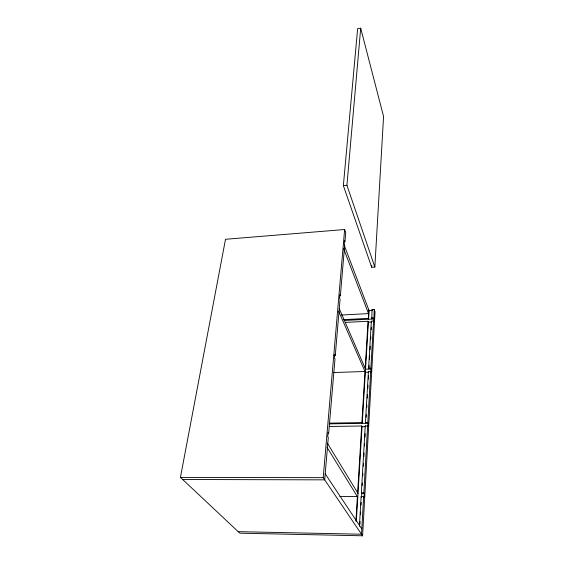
<?xml version="1.0" encoding="UTF-8"?>
<svg xmlns="http://www.w3.org/2000/svg" width="564" height="564" viewBox="0 0 564 564"><rect width="100%" height="100%" fill="white"/><g stroke="black" fill="none" stroke-linecap="round" stroke-linejoin="round"><path stroke-width="0.85" d="M359.409 526.254L361.136 496.616L363.639 496.637L361.524 534.228L238.205 531.662M363.639 496.637L364.027 497.279L364.238 493.507L363.858 492.858L367.629 425.898L365.246 425.933L361.355 492.844L361.743 493.493L361.531 497.258L361.136 496.616M367.629 425.898L367.989 426.638L367.827 422.492L370.71 371.295L368.426 371.373L365.444 422.528L365.81 423.275M370.71 371.295L371.049 372.099L370.886 368.158L373.551 320.986L371.352 321.092L368.609 368.243L368.948 369.046L369.152 365.557M373.551 320.986L373.869 321.832L374.2 309.495L372.014 309.608L371.845 319.055L371.944 317.342M333.944 355.285L335.305 355.235L340.071 299.237L339.62 298.173L339.909 294.76L340.36 295.832L344.696 244.868L344.273 243.747L344.541 240.638L344.964 241.759L345.746 232.537L344.632 229.513L225.508 239.284L180.431 477.405L239.827 533.184L362.589 535.8L375.046 311.779L374.2 309.495M359.966 524.252L360.114 521.637M360.523 514.671L360.671 512.063M361.073 505.097L361.228 502.482M362.201 485.583L362.356 482.939M362.765 475.91L362.913 473.274M363.322 466.238L363.477 463.601M363.886 456.565L364.09 453.047M364.492 446.018L364.647 443.374M365 437.227L365.204 433.709M366.163 417.212L366.311 414.611M366.713 407.68L366.861 405.086M367.263 398.156L367.467 394.694M367.813 388.631L368.017 385.163M368.37 379.1L368.567 375.638M369.505 359.451L369.709 355.962M370.062 349.856L370.259 346.366M370.668 339.387L370.816 336.771M371.218 329.792L371.373 327.176M374.849 267.075L383.569 116.494L360.699 28.2L357.639 28.658L343.363 185.626L371.704 267.294L374.849 267.075L346.923 185.281L360.699 28.2M355.905 520.967L357.386 496.588L339.831 496.44M357.618 492.816L361.679 425.989L329.186 426.497M345.196 322.418L368.052 321.261L368.384 322.107L362.257 423.331L361.891 422.591L365 371.486L333.55 372.55M365.19 368.362L368.052 321.261M344.237 245.284L369.082 310.644L368.56 319.224L368.75 309.791M356.307 521.573L362.053 426.729L361.679 425.989M371.704 267.294L371.81 265.545M362.589 535.8L323.207 477.659L344.632 229.513M343.363 185.626L346.923 185.281M369.082 310.644L372.339 310.468L372.014 309.608M341.305 315.036L368.525 313.591L343.624 248.625M343.666 319.64L368.229 318.371M371.514 318.202L373.713 318.089M344.033 320.486L374.031 318.942M368.384 322.107L371.676 321.945M368.609 368.243L370.886 368.158M371.225 368.962L365.535 369.159L339.338 308.825M368.764 372.169L365.345 372.289L338.703 311.377M329.475 423.134L361.891 422.591M365.444 422.528L367.827 422.492M329.016 423.881L368.186 423.233M362.053 426.729L365.613 426.673L365.246 425.933M180.431 477.405L323.207 477.659M182.658 479.492L324.695 479.858L328.297 437.558L327.769 436.67L328.128 432.433L328.657 433.328L334.988 358.986L334.501 357.985L334.819 354.234L335.305 355.235M361.355 492.844L363.858 492.858M361.743 493.493L364.238 493.507M325.209 473.866L361.82 528.919M326.965 447.21L357.78 497.229M327.324 443.064L358.013 493.465"/></g></svg>
